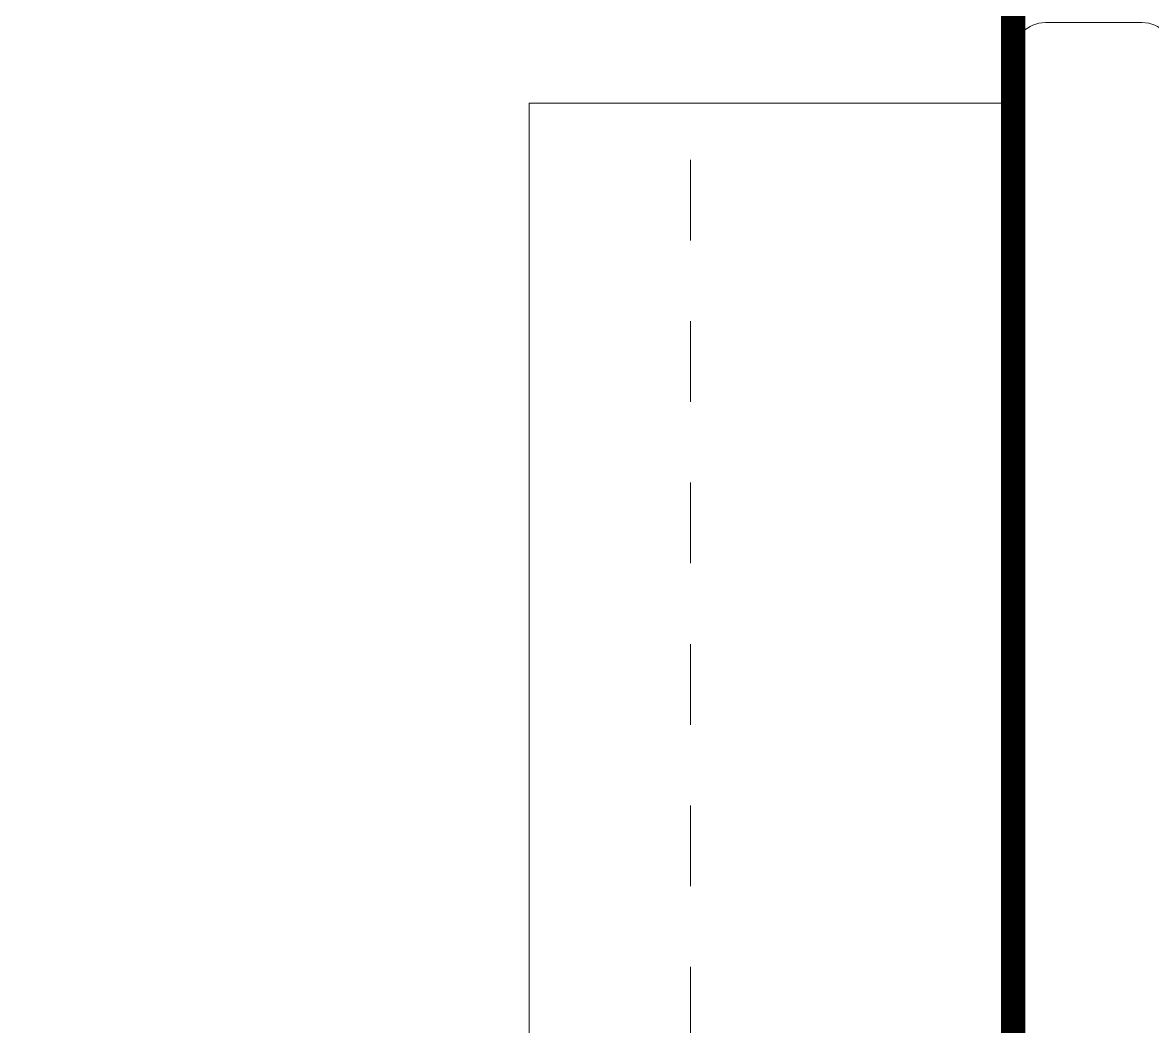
# Model space of a CAD drawing. Header units: metres. Extents: x 14 to 11050, y -346 to 476.
# Drawn here: x 136.739 to 138.14, y -212.525 to -211.281 of the extents above; entities that cross this region are included whole.
import ezdxf

# ---------------------------------------------------------------- set-up
doc = ezdxf.new("R2010")
doc.units = ezdxf.units.M
doc.linetypes.add('0', pattern=[0])
doc.linetypes.add('DASHED', pattern=[0.75, 0.5, -0.25])
doc.layers.get('0').update_dxf_attribs({"color": 250, "linetype": '0', "lineweight": 20})
for name, color, linetype, lineweight in [('01a_Mobiliario', 250, 'Continuous', 0), ('A-WALL', 250, 'Continuous', 20), ('baños', 140, 'Continuous', 0), ('PROYECCION', 9, 'DASHED', 0)]:
    doc.layers.add(name, color=color, linetype=linetype, lineweight=lineweight)
doc.layers.add('REVESTIMIENTO EXTERIOR', color=7, linetype='Continuous', lineweight=5, true_color=0xffdebd)
doc.styles.get("Standard").update_dxf_attribs({"font": 'arial.ttf', "height": 0.1875})

# ---------------------------------------------------------------- blocks, each defined once
blk = doc.blocks.new('PL BASE 1N NASAS 09')
at = {"layer": '01a_Mobiliario', "transparency": 33554684}
for p, q in [((-104.4311, -51.1997), (-104.4311, -52.3697)), ((-103.8311, -51.1997), (-104.4311, -51.1997))]:
    blk.add_line(p, q, dxfattribs=at)
at = {"layer": 'A-WALL'}
for p, q in [((-103.7911, -51.0997), (-103.6711, -51.0997)), ((-103.8311, -51.1397), (-103.8311, -54.9888))]:
    blk.add_line(p, q, dxfattribs=at)
for centre, start, end in [((-103.7911, -51.1397), 90, 180), ((-103.6711, -51.1397), 0, 90)]:
    blk.add_arc(centre, 0.04, start, end, dxfattribs=at)
at = {"layer": 'PROYECCION', "color": 252, "linetype": 'DASHED', "ltscale": 0.1}
blk.add_line((-104.2311, -52.3697), (-104.2311, -51.1997), dxfattribs=at)
at = {"layer": 'baños', "linetype": 'Continuous'}
for tag, p in [('MODELNUMBER', (-121.6562, -54.8273)), ('TRADENAME', (-121.6562, -54.8273)), ('PRODUCT', (-121.6562, -54.8274)), ('MATERIAL', (-121.6562, -54.8274))]:
    blk.add_attdef(tag, p, '', height=0.0000254, rotation=359.9999, dxfattribs=at)
blk = doc.blocks.new('PL MUEBLES 1N NASAS 09')
at = {"layer": 'baños'}
blk.add_blockref('PL BASE 1N NASAS 09', (162.2615, 88.2033), dxfattribs=at)

msp = doc.modelspace()

# ---------------------------------------------------------------- linework, layer by layer
at = {"layer": 'REVESTIMIENTO EXTERIOR', "const_width": 0.03}
msp.add_lwpolyline([(137.9671, -209.6312), (136.671, -209.6312), (136.1671, -209.6312), (136.1671, -209.7202), (135.5671, -209.7202), (135.5671, -215.1202), (135.8644, -215.1202), (135.8645, -215.2308), (137.6648, -215.2324), (137.6648, -215.1702), (137.9671, -215.1702)], close=True, dxfattribs=at)

# ---------------------------------------------------------------- block references
msp.add_blockref('PL MUEBLES 1N NASAS 09', (79.5366, -248.3847))

doc.saveas('drawing.dxf')
